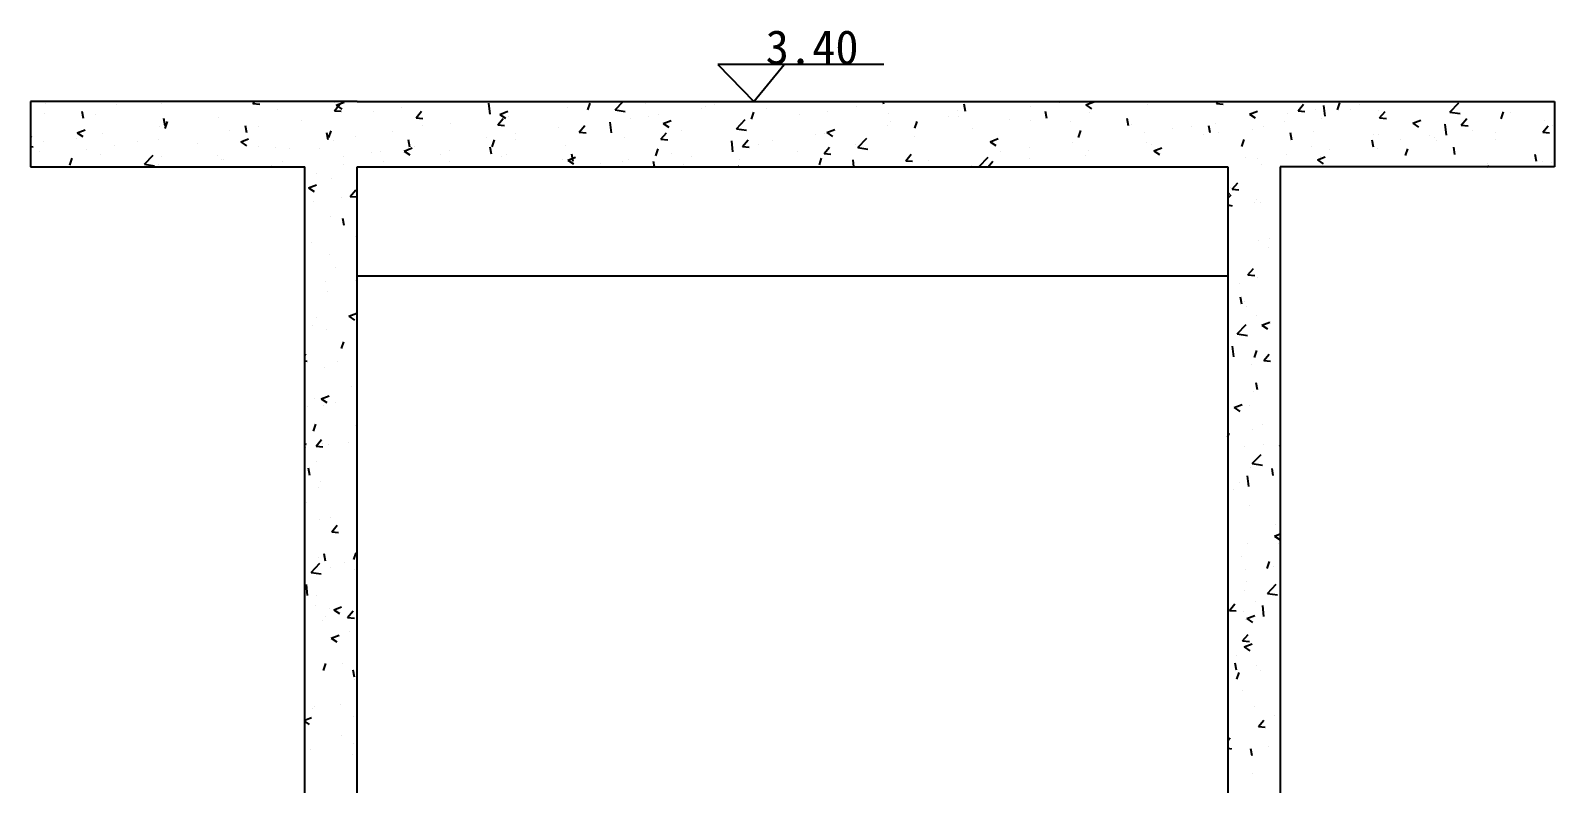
# Model space of a CAD drawing. Header units: inches. Extents: x -343134 to -190334, y -250018 to -182064.
# Drawn here: x -248075 to -242717, y -231057 to -228412 of the extents above; entities that cross this region are included whole.
import ezdxf

# ---------------------------------------------------------------- set-up
doc = ezdxf.new("R2010")
doc.units = ezdxf.units.IN
doc.header["$MEASUREMENT"] = 0

# ---------------------------------------------------------------- blocks, each defined once
blk = doc.blocks.new('111')
for p, q in [((128417.211, -57378.3939), (128416.0628, -57378.3939)), ((128416.0628, -57378.3939), (128416.0628, -57378.6235)), ((128417.211, -57378.3939), (128420.2727, -57378.3939)), ((128420.2727, -57378.3939), (128421.4208, -57378.3939)), ((128421.4208, -57378.3939), (128421.4208, -57378.6235)), ((128416.0628, -57378.6235), (128417.0273, -57378.6235)), ((128417.0273, -57380.2199), (128417.0273, -57378.6235)), ((128417.211, -57378.6235), (128420.2727, -57378.6235)), ((128417.211, -57380.2199), (128417.211, -57378.6235)), ((128420.2727, -57378.6235), (128420.2727, -57380.2199)), ((128420.4564, -57378.6235), (128420.4564, -57380.2199)), ((128421.4208, -57378.6235), (128420.4564, -57378.6235)), ((128417.0273, -57384.6049), (128417.0273, -57380.2199)), ((128417.211, -57384.6049), (128417.211, -57380.2199)), ((128420.2727, -57380.2199), (128420.2727, -57384.6049)), ((128420.4564, -57380.2199), (128420.4564, -57384.6049))]:
    blk.add_line(p, q)
at = {"ltscale": 5}
for p, q in [((128416.1122, -57378.4366), (128416.1122, -57378.4366)), ((128416.1144, -57378.4018), (128416.1144, -57378.4018)), ((128416.2491, -57378.454), (128416.2444, -57378.4289)), ((128416.3648, -57378.4033), (128416.3648, -57378.4033)), ((128416.5232, -57378.3996), (128416.5232, -57378.3996)), ((128416.8447, -57378.4014), (128416.851, -57378.3939)), ((128416.8447, -57378.4013), (128416.8686, -57378.4034)), ((128416.9301, -57378.423), (128416.9301, -57378.423)), ((128417.1316, -57378.4265), (128417.1509, -57378.4035)), ((128417.1316, -57378.4264), (128417.1555, -57378.4285)), ((128417.1321, -57378.3974), (128417.1321, -57378.3974)), ((128417.1379, -57378.4072), (128417.1659, -57378.3965)), ((128417.1379, -57378.4072), (128417.1578, -57378.4206)), ((128417.2681, -57378.4283), (128417.2681, -57378.4283)), ((128417.3682, -57378.4151), (128417.3682, -57378.4151)), ((128417.4185, -57378.4516), (128417.4378, -57378.4286)), ((128417.5197, -57378.3952), (128417.5197, -57378.3952)), ((128417.6788, -57378.4382), (128417.6744, -57378.4002)), ((128417.7127, -57378.4393), (128417.7407, -57378.4285)), ((128417.9064, -57378.398), (128417.9064, -57378.398)), ((128417.9502, -57378.4168), (128417.9502, -57378.4168)), ((128418.0226, -57378.424), (128418.0307, -57378.3998)), ((128418.1179, -57378.4236), (128418.1464, -57378.3939)), ((128418.1179, -57378.4235), (128418.1535, -57378.429)), ((128418.2237, -57378.4017), (128418.2237, -57378.4017)), ((128418.423, -57378.4202), (128418.423, -57378.4202)), ((128418.4372, -57378.4107), (128418.4372, -57378.4107)), ((128418.4688, -57378.4057), (128418.4688, -57378.4057)), ((128418.5974, -57378.4561), (128418.6055, -57378.4319)), ((128418.6507, -57378.4198), (128418.6507, -57378.4198)), ((128418.8643, -57378.4288), (128418.8643, -57378.4288)), ((128418.9679, -57378.4125), (128418.9679, -57378.4125)), ((128419.0626, -57378.4041), (128419.0607, -57378.3939)), ((128419.0778, -57378.4378), (128419.0778, -57378.4378)), ((128419.3213, -57378.4256), (128419.3213, -57378.4256)), ((128419.3495, -57378.4292), (128419.3449, -57378.4041)), ((128419.5788, -57378.4119), (128419.5788, -57378.4119)), ((128419.6364, -57378.4543), (128419.6318, -57378.4292)), ((128419.679, -57378.3987), (128419.679, -57378.3987)), ((128419.7734, -57378.4064), (128419.8014, -57378.3956)), ((128419.7734, -57378.4063), (128419.7933, -57378.4198)), ((128419.786, -57378.4319), (128419.786, -57378.4319)), ((128419.9914, -57378.4037), (128419.9914, -57378.4037)), ((128420.2321, -57378.4017), (128420.2387, -57378.3939)), ((128420.2321, -57378.4017), (128420.256, -57378.4038)), ((128420.3482, -57378.4384), (128420.3762, -57378.4277)), ((128420.4821, -57378.4369), (128420.4821, -57378.4369)), ((128420.519, -57378.4268), (128420.5383, -57378.4038)), ((128420.519, -57378.4268), (128420.5429, -57378.4289)), ((128420.5822, -57378.4237), (128420.5822, -57378.4237)), ((128420.6141, -57378.4458), (128420.6096, -57378.4078)), ((128420.6581, -57378.4232), (128420.6662, -57378.399)), ((128420.7045, -57378.424), (128420.7045, -57378.424)), ((128420.7337, -57378.4038), (128420.7337, -57378.4038)), ((128420.8037, -57378.4275), (128420.8037, -57378.4275)), ((128420.8059, -57378.4519), (128420.8252, -57378.4289)), ((128421.0115, -57378.3975), (128421.0115, -57378.3975)), ((128421.0531, -57378.4312), (128421.0843, -57378.3987)), ((128421.0531, -57378.4311), (128421.0887, -57378.4366)), ((128421.2329, -57378.4552), (128421.241, -57378.431)), ((128421.2669, -57378.4318), (128421.2669, -57378.4318)), ((128416.29, -57378.4396), (128416.29, -57378.4396)), ((128416.517, -57378.4812), (128416.517, -57378.4812)), ((128416.536, -57378.4791), (128416.5313, -57378.454)), ((128416.5368, -57378.489), (128416.5449, -57378.4648)), ((128416.7247, -57378.4512), (128416.7247, -57378.4512)), ((128416.8229, -57378.5042), (128416.8182, -57378.4791)), ((128416.8639, -57378.4815), (128416.8639, -57378.4815)), ((128417.0154, -57378.4616), (128417.0154, -57378.4616)), ((128417.4185, -57378.4516), (128417.4424, -57378.4536)), ((128417.4398, -57378.4781), (128417.4398, -57378.4781)), ((128417.5404, -57378.4724), (128417.5404, -57378.4724)), ((128417.6731, -57378.438), (128417.6731, -57378.438)), ((128417.7054, -57378.4767), (128417.7247, -57378.4537)), ((128417.7054, -57378.4767), (128417.7293, -57378.4787)), ((128417.7128, -57378.4393), (128417.7327, -57378.4527)), ((128417.7424, -57378.4468), (128417.7424, -57378.4468)), ((128417.9187, -57378.4866), (128417.9187, -57378.4866)), ((128417.9923, -57378.5018), (128418.0116, -57378.4788)), ((128418.0022, -57378.4858), (128418.0022, -57378.4858)), ((128418.1057, -57378.5044), (128418.1013, -57378.4664)), ((128418.1713, -57378.4533), (128418.1713, -57378.4533)), ((128418.2355, -57378.4458), (128418.2355, -57378.4458)), ((128418.2715, -57378.4401), (128418.2715, -57378.4401)), ((128418.2876, -57378.4713), (128418.3156, -57378.4606)), ((128418.2876, -57378.4713), (128418.3075, -57378.4847)), ((128418.5448, -57378.4898), (128418.5759, -57378.4573)), ((128418.5448, -57378.4897), (128418.5804, -57378.4952)), ((128418.5605, -57378.4662), (128418.5605, -57378.4662)), ((128418.7659, -57378.4381), (128418.7659, -57378.4381)), ((128419.0746, -57378.4783), (128419.0746, -57378.4783)), ((128419.0881, -57378.4656), (128419.0881, -57378.4656)), ((128419.1723, -57378.4881), (128419.1804, -57378.4639)), ((128419.1747, -57378.4651), (128419.1747, -57378.4651)), ((128419.2913, -57378.4468), (128419.2913, -57378.4468)), ((128419.3262, -57378.4452), (128419.3262, -57378.4452)), ((128419.3762, -57378.4875), (128419.3762, -57378.4875)), ((128419.5049, -57378.4558), (128419.5049, -57378.4558)), ((128419.5782, -57378.4619), (128419.5782, -57378.4619)), ((128419.7184, -57378.4649), (128419.7184, -57378.4649)), ((128419.9233, -57378.4794), (128419.9187, -57378.4543)), ((128419.9319, -57378.4739), (128419.9319, -57378.4739)), ((128420.078, -57378.4901), (128420.078, -57378.4901)), ((128420.1454, -57378.4829), (128420.1454, -57378.4829)), ((128420.2102, -57378.5045), (128420.2056, -57378.4794)), ((128420.2295, -57378.4702), (128420.2295, -57378.4702)), ((128420.3483, -57378.4384), (128420.3682, -57378.4518)), ((128420.3963, -57378.4813), (128420.3963, -57378.4813)), ((128420.4712, -57378.4641), (128420.4712, -57378.4641)), ((128420.6017, -57378.4531), (128420.6017, -57378.4531)), ((128420.8059, -57378.4519), (128420.8298, -57378.454)), ((128420.9231, -57378.4704), (128420.9511, -57378.4597)), ((128420.9231, -57378.4704), (128420.943, -57378.4838)), ((128421.0336, -57378.4718), (128421.0336, -57378.4718)), ((128421.041, -57378.512), (128421.0365, -57378.474)), ((128421.0928, -57378.477), (128421.1121, -57378.454)), ((128421.0928, -57378.477), (128421.1167, -57378.4791)), ((128421.3797, -57378.5021), (128421.399, -57378.4791)), ((128421.3854, -57378.4619), (128421.3854, -57378.4619)), ((128421.414, -57378.4769), (128421.414, -57378.4769)), ((128416.0628, -57378.5209), (128416.0676, -57378.5159)), ((128416.1095, -57378.535), (128416.1095, -57378.535)), ((128416.224, -57378.5249), (128416.224, -57378.5249)), ((128416.2269, -57378.5042), (128416.2549, -57378.4935)), ((128416.227, -57378.5042), (128416.2469, -57378.5176)), ((128416.3149, -57378.5068), (128416.3149, -57378.5068)), ((128416.4376, -57378.5339), (128416.4376, -57378.5339)), ((128416.5112, -57378.528), (128416.5112, -57378.528)), ((128416.6511, -57378.543), (128416.6511, -57378.543)), ((128416.7638, -57378.4947), (128416.7638, -57378.4947)), ((128416.8018, -57378.5363), (128416.8298, -57378.5255)), ((128416.8018, -57378.5362), (128416.8217, -57378.5496)), ((128417.1098, -57378.5293), (128417.1051, -57378.5042)), ((128417.1116, -57378.521), (128417.1198, -57378.4968)), ((128417.1273, -57378.5306), (128417.1273, -57378.5306)), ((128417.2065, -57378.5181), (128417.2065, -57378.5181)), ((128417.335, -57378.5006), (128417.335, -57378.5006)), ((128417.3967, -57378.5544), (128417.392, -57378.5293)), ((128417.6671, -57378.5197), (128417.6671, -57378.5197)), ((128417.6865, -57378.553), (128417.6946, -57378.5289)), ((128417.7672, -57378.5065), (128417.7672, -57378.5065)), ((128417.7689, -57378.5259), (128417.7689, -57378.5259)), ((128417.9923, -57378.5018), (128418.0162, -57378.5038)), ((128418.1507, -57378.5218), (128418.1507, -57378.5218)), ((128418.2792, -57378.5269), (128418.2985, -57378.5039)), ((128418.2792, -57378.5269), (128418.3031, -57378.5289)), ((128418.3528, -57378.4962), (128418.3528, -57378.4962)), ((128418.5326, -57378.5706), (128418.5282, -57378.5326)), ((128418.5661, -57378.552), (128418.5854, -57378.529)), ((128418.5703, -57378.5447), (128418.5703, -57378.5447)), ((128418.6705, -57378.5315), (128418.6705, -57378.5315)), ((128418.822, -57378.5116), (128418.822, -57378.5116)), ((128418.8548, -57378.5057), (128418.8548, -57378.5057)), ((128418.8624, -57378.5033), (128418.8904, -57378.4926)), ((128418.8625, -57378.5033), (128418.8824, -57378.5167)), ((128418.9717, -57378.556), (128419.0028, -57378.5235)), ((128419.1708, -57378.5156), (128419.1708, -57378.5156)), ((128419.4373, -57378.5354), (128419.4653, -57378.5246)), ((128419.4373, -57378.5354), (128419.4572, -57378.5488)), ((128419.7252, -57378.5365), (128419.7252, -57378.5365)), ((128419.7471, -57378.5201), (128419.7552, -57378.496)), ((128419.9779, -57378.5033), (128419.9779, -57378.5033)), ((128419.9865, -57378.5369), (128419.9865, -57378.5369)), ((128420.0047, -57378.5441), (128420.0047, -57378.5441)), ((128420.1885, -57378.5112), (128420.1885, -57378.5112)), ((128420.2379, -57378.5041), (128420.2379, -57378.5041)), ((128420.322, -57378.5522), (128420.3301, -57378.528)), ((128420.359, -57378.4919), (128420.359, -57378.4919)), ((128420.4971, -57378.5296), (128420.4925, -57378.5045)), ((128420.5725, -57378.501), (128420.5725, -57378.501)), ((128420.784, -57378.5547), (128420.7794, -57378.5296)), ((128420.786, -57378.51), (128420.786, -57378.51)), ((128420.8003, -57378.5118), (128420.8003, -57378.5118)), ((128420.8811, -57378.5283), (128420.8811, -57378.5283)), ((128420.9813, -57378.5151), (128420.9813, -57378.5151)), ((128420.9996, -57378.519), (128420.9996, -57378.519)), ((128421.0066, -57378.5307), (128421.0066, -57378.5307)), ((128421.1328, -57378.4952), (128421.1328, -57378.4952)), ((128421.212, -57378.5025), (128421.212, -57378.5025)), ((128421.2131, -57378.528), (128421.2131, -57378.528)), ((128421.3797, -57378.5021), (128421.4036, -57378.5042)), ((128416.0628, -57378.5524), (128416.072, -57378.5539)), ((128416.0948, -57378.5696), (128416.0948, -57378.5696)), ((128416.2007, -57378.618), (128416.2088, -57378.5938)), ((128416.2596, -57378.5611), (128416.2596, -57378.5611)), ((128416.3084, -57378.5786), (128416.3084, -57378.5786)), ((128416.3597, -57378.5479), (128416.3597, -57378.5479)), ((128416.4633, -57378.6146), (128416.4945, -57378.5821)), ((128416.5219, -57378.5877), (128416.5219, -57378.5877)), ((128416.7199, -57378.5844), (128416.7199, -57378.5844)), ((128416.7354, -57378.5967), (128416.7354, -57378.5967)), ((128416.74, -57378.5982), (128416.74, -57378.5982)), ((128416.8646, -57378.552), (128416.8646, -57378.552)), ((128416.9252, -57378.5562), (128416.9252, -57378.5562)), ((128416.9733, -57378.5582), (128416.9733, -57378.5582)), ((128417.0781, -57378.561), (128417.0781, -57378.561)), ((128417.1628, -57378.5861), (128417.1628, -57378.5861)), ((128417.263, -57378.5729), (128417.263, -57378.5729)), ((128417.2917, -57378.57), (128417.2917, -57378.57)), ((128417.3766, -57378.5683), (128417.4046, -57378.5575)), ((128417.3767, -57378.5683), (128417.3966, -57378.5817)), ((128417.4145, -57378.5529), (128417.4145, -57378.5529)), ((128417.5052, -57378.579), (128417.5052, -57378.579)), ((128417.5357, -57378.5659), (128417.5357, -57378.5659)), ((128417.6836, -57378.5795), (128417.6789, -57378.5544)), ((128417.7187, -57378.5881), (128417.7187, -57378.5881)), ((128417.7376, -57378.58), (128417.7376, -57378.58)), ((128417.9323, -57378.5971), (128417.9323, -57378.5971)), ((128417.9453, -57378.55), (128417.9453, -57378.55)), ((128417.9515, -57378.6003), (128417.9795, -57378.5896)), ((128417.9705, -57378.6046), (128417.9659, -57378.5795)), ((128418.1662, -57378.5979), (128418.1662, -57378.5979)), ((128418.2613, -57378.5851), (128418.2695, -57378.5609)), ((128418.3177, -57378.5779), (128418.3177, -57378.5779)), ((128418.3882, -57378.5858), (128418.3882, -57378.5858)), ((128418.5661, -57378.552), (128418.59, -57378.554)), ((128418.6215, -57378.5457), (128418.6215, -57378.5457)), ((128418.761, -57378.5712), (128418.761, -57378.5712)), ((128418.8362, -57378.6171), (128418.8443, -57378.5929)), ((128418.853, -57378.5771), (128418.8769, -57378.5791)), ((128418.8531, -57378.5771), (128418.8723, -57378.5541)), ((128418.9631, -57378.5456), (128418.9631, -57378.5456)), ((128418.9717, -57378.5559), (128419.0072, -57378.5615)), ((128419.14, -57378.6022), (128419.1592, -57378.5792)), ((128419.3986, -57378.6222), (128419.4297, -57378.5897)), ((128419.4736, -57378.5697), (128419.4736, -57378.5697)), ((128419.5734, -57378.595), (128419.5734, -57378.595)), ((128419.5738, -57378.5565), (128419.5738, -57378.5565)), ((128419.7714, -57378.5842), (128419.7714, -57378.5842)), ((128419.7811, -57378.565), (128419.7811, -57378.565)), ((128420.0121, -57378.5674), (128420.0401, -57378.5567)), ((128420.0122, -57378.5674), (128420.0321, -57378.5808)), ((128420.3338, -57378.5919), (128420.3338, -57378.5919)), ((128420.3769, -57378.5947), (128420.3769, -57378.5947)), ((128420.477, -57378.5815), (128420.477, -57378.5815)), ((128420.567, -57378.5519), (128420.567, -57378.5519)), ((128420.587, -57378.5995), (128420.615, -57378.5887)), ((128420.5968, -57378.5862), (128420.5968, -57378.5862)), ((128420.6285, -57378.5615), (128420.6285, -57378.5615)), ((128420.7988, -57378.5606), (128420.7988, -57378.5606)), ((128420.8968, -57378.5842), (128420.905, -57378.56)), ((128421.0709, -57378.5798), (128421.0663, -57378.5547)), ((128421.3578, -57378.6049), (128421.3532, -57378.5798)), ((128421.4196, -57378.5717), (128421.4196, -57378.5717)), ((128416.4633, -57378.6145), (128416.4989, -57378.6201)), ((128416.5121, -57378.6143), (128416.5121, -57378.6143)), ((128416.9102, -57378.6193), (128416.9102, -57378.6193)), ((128416.949, -57378.6057), (128416.949, -57378.6057)), ((128417.0691, -57378.646), (128417.0691, -57378.646)), ((128417.1625, -57378.6147), (128417.1625, -57378.6147)), ((128417.3024, -57378.6059), (128417.3024, -57378.6059)), ((128417.5355, -57378.6056), (128417.5355, -57378.6056)), ((128417.9515, -57378.6003), (128417.9714, -57378.6137)), ((128418.0661, -57378.6111), (128418.0661, -57378.6111)), ((128418.1458, -57378.6061), (128418.1458, -57378.6061)), ((128418.2562, -57378.6235), (128418.2528, -57378.6046)), ((128418.3593, -57378.6151), (128418.3593, -57378.6151)), ((128418.5494, -57378.6235), (128418.5544, -57378.6216)), ((128418.5556, -57378.5994), (128418.5556, -57378.5994)), ((128418.958, -57378.6235), (128418.9551, -57378.5988)), ((128419.0695, -57378.6229), (128419.0695, -57378.6229)), ((128419.1399, -57378.6022), (128419.1639, -57378.6042)), ((128419.221, -57378.6029), (128419.221, -57378.6029)), ((128419.3713, -57378.6206), (128419.3713, -57378.6206)), ((128419.3986, -57378.6221), (128419.4073, -57378.6235)), ((128419.43, -57378.6235), (128419.4461, -57378.6043)), ((128420.3914, -57378.6144), (128420.3914, -57378.6144)), ((128420.587, -57378.5994), (128420.6069, -57378.6128)), ((128421.1827, -57378.6235), (128421.1898, -57378.6207)), ((128421.1864, -57378.6118), (128421.1864, -57378.6118)), ((128421.2802, -57378.6197), (128421.2802, -57378.6197)), ((128421.3803, -57378.6065), (128421.3803, -57378.6065)), ((128421.4092, -57378.61), (128421.4092, -57378.61)), ((128417.0406, -57378.6973), (128417.0686, -57378.6866)), ((128417.0406, -57378.6973), (128417.0605, -57378.7107)), ((128417.1224, -57378.6637), (128417.1224, -57378.6637)), ((128417.1871, -57378.7274), (128417.2064, -57378.7044)), ((128420.2811, -57378.6963), (128420.2811, -57378.6963)), ((128420.2876, -57378.7026), (128420.3069, -57378.6796)), ((128420.2876, -57378.7026), (128420.3115, -57378.7047)), ((128417.0576, -57378.7438), (128417.0576, -57378.7438)), ((128417.1577, -57378.7307), (128417.1577, -57378.7307)), ((128417.1871, -57378.7273), (128417.211, -57378.7294)), ((128420.2727, -57378.7201), (128420.2789, -57378.7177)), ((128420.2727, -57378.7334), (128420.2835, -57378.7221)), ((128420.2727, -57378.7577), (128420.2879, -57378.7601)), ((128420.3654, -57378.7501), (128420.3654, -57378.7501)), ((128420.3718, -57378.7393), (128420.3718, -57378.7393)), ((128420.3866, -57378.7476), (128420.3866, -57378.7476)), ((128417.1175, -57378.7969), (128417.1175, -57378.7969)), ((128417.1653, -57378.8301), (128417.1606, -57378.8051)), ((128417.0525, -57378.8884), (128417.0525, -57378.8884)), ((128417.204, -57378.8685), (128417.204, -57378.8685)), ((128420.3817, -57378.8807), (128420.3817, -57378.8807)), ((128420.415, -57378.9087), (128420.415, -57378.9087)), ((128420.4181, -57378.8771), (128420.4181, -57378.8771)), ((128417.1127, -57378.9301), (128417.1127, -57378.9301)), ((128417.0988, -57379.0262), (128417.0988, -57379.0262)), ((128417.1342, -57378.9777), (128417.1342, -57378.9777)), ((128417.2054, -57379.0246), (128417.2054, -57379.0246)), ((128420.3431, -57379.0035), (128420.3624, -57378.9805)), ((128420.3431, -57379.0034), (128420.367, -57379.0055)), ((128420.3768, -57379.0139), (128420.3768, -57379.0139)), ((128417.1078, -57379.0632), (128417.1078, -57379.0632)), ((128420.3128, -57379.0348), (128420.3128, -57379.0348)), ((128420.3212, -57379.1063), (128420.3166, -57379.0812)), ((128420.3326, -57379.0984), (128420.3326, -57379.0984)), ((128420.3371, -57379.1131), (128420.3371, -57379.1131)), ((128417.0546, -57379.1811), (128417.0546, -57379.1811)), ((128417.0679, -57379.1525), (128417.0679, -57379.1525)), ((128417.182, -57379.1484), (128417.21, -57379.1377)), ((128417.182, -57379.1484), (128417.2019, -57379.1618)), ((128420.3054, -57379.2105), (128420.3365, -57379.178)), ((128420.372, -57379.147), (128420.372, -57379.147)), ((128420.3923, -57379.1796), (128420.4203, -57379.1688)), ((128420.3924, -57379.1795), (128420.4123, -57379.193)), ((128420.4215, -57379.1668), (128420.4215, -57379.1668)), ((128417.103, -57379.1964), (128417.103, -57379.1964)), ((128417.1558, -57379.2622), (128417.1639, -57379.238)), ((128420.3054, -57379.2104), (128420.341, -57379.2159)), ((128417.0273, -57379.2849), (128417.0305, -57379.281)), ((128420.2932, -57379.2913), (128420.2888, -57379.2533)), ((128420.3661, -57379.2933), (128420.3742, -57379.2692)), ((128420.3671, -57379.2802), (128420.3671, -57379.2802)), ((128420.3986, -57379.3044), (128420.4179, -57379.2814)), ((128417.0273, -57379.3054), (128417.0351, -57379.3061)), ((128417.0981, -57379.3295), (128417.0981, -57379.3295)), ((128417.1409, -57379.3085), (128417.1409, -57379.3085)), ((128420.355, -57379.3171), (128420.355, -57379.3171)), ((128420.3986, -57379.3043), (128420.4225, -57379.3064)), ((128420.4551, -57379.3039), (128420.4551, -57379.3039)), ((128417.1903, -57379.3945), (128417.1903, -57379.3945)), ((128420.3767, -57379.4071), (128420.3721, -57379.3821)), ((128417.0611, -57379.4392), (128417.0611, -57379.4392)), ((128417.0847, -57379.4385), (128417.1127, -57379.4277)), ((128417.0847, -57379.4384), (128417.1046, -57379.4519)), ((128417.1358, -57379.4531), (128417.1358, -57379.4531)), ((128420.3622, -57379.4134), (128420.3622, -57379.4134)), ((128417.0357, -57379.4663), (128417.0357, -57379.4663)), ((128417.0932, -57379.4627), (128417.0932, -57379.4627)), ((128420.295, -57379.4696), (128420.323, -57379.4589)), ((128420.295, -57379.4696), (128420.3149, -57379.483)), ((128420.3499, -57379.4617), (128420.3499, -57379.4617)), ((128417.0273, -57379.5602), (128417.0274, -57379.56)), ((128417.0584, -57379.5522), (128417.0665, -57379.5281)), ((128417.2042, -57379.5312), (128417.2042, -57379.5312)), ((128420.2727, -57379.5717), (128420.2769, -57379.5592)), ((128420.3574, -57379.5465), (128420.3574, -57379.5465)), ((128420.3932, -57379.5298), (128420.3932, -57379.5298)), ((128417.0273, -57379.5973), (128417.0319, -57379.598)), ((128417.0306, -57379.6109), (128417.0306, -57379.6109)), ((128417.0667, -57379.6049), (128417.086, -57379.5819)), ((128417.0667, -57379.6049), (128417.0906, -57379.6069)), ((128417.0884, -57379.5958), (128417.0884, -57379.5958)), ((128417.1107, -57379.5978), (128417.1107, -57379.5978)), ((128417.1821, -57379.5909), (128417.1821, -57379.5909)), ((128420.3314, -57379.605), (128420.3314, -57379.605)), ((128420.3962, -57379.5995), (128420.3962, -57379.5995)), ((128420.4541, -57379.6052), (128420.4564, -57379.6025)), ((128420.4541, -57379.6052), (128420.4564, -57379.6054)), ((128417.0668, -57379.659), (128417.0668, -57379.659)), ((128420.3584, -57379.6663), (128420.3896, -57379.6338)), ((128420.3584, -57379.6663), (128420.394, -57379.6718)), ((128417.0449, -57379.7077), (128417.0402, -57379.6826)), ((128420.3463, -57379.7472), (128420.3418, -57379.7092)), ((128420.3525, -57379.6797), (128420.3525, -57379.6797)), ((128420.4322, -57379.708), (128420.4276, -57379.6829)), ((128417.0769, -57379.7487), (128417.0769, -57379.7487)), ((128417.0835, -57379.729), (128417.0835, -57379.729)), ((128420.2909, -57379.7573), (128420.2909, -57379.7573)), ((128420.3136, -57379.7331), (128420.3136, -57379.7331)), ((128417.0328, -57379.8022), (128417.0328, -57379.8022)), ((128420.3477, -57379.8128), (128420.3477, -57379.8128)), ((128417.0786, -57379.8622), (128417.0786, -57379.8622)), ((128417.1171, -57379.8559), (128417.1171, -57379.8559)), ((128417.1222, -57379.9058), (128417.1415, -57379.8828)), ((128420.4383, -57379.8818), (128420.4383, -57379.8818)), ((128417.1222, -57379.9057), (128417.1461, -57379.9078)), ((128420.4364, -57379.9207), (128420.4564, -57379.9131)), ((128420.4365, -57379.9207), (128420.4564, -57379.9341)), ((128417.1004, -57380.0086), (128417.0957, -57379.9835)), ((128417.1999, -57380.0033), (128417.208, -57379.9792)), ((128420.3201, -57379.9913), (128420.3201, -57379.9913)), ((128420.3428, -57379.946), (128420.3428, -57379.946)), ((128420.4492, -57379.9466), (128420.4492, -57379.9466)), ((128417.0493, -57380.0484), (128417.0805, -57380.0159)), ((128417.0738, -57379.9953), (128417.0738, -57379.9953)), ((128417.119, -57380.031), (128417.119, -57380.031)), ((128417.1667, -57380.0146), (128417.1667, -57380.0146)), ((128417.203, -57380.0377), (128417.203, -57380.0377)), ((128420.3331, -57380.0395), (128420.3331, -57380.0395)), ((128420.4102, -57380.0345), (128420.4183, -57380.0103)), ((128420.4332, -57380.0264), (128420.4332, -57380.0264)), ((128417.0371, -57380.1292), (128417.0327, -57380.0912)), ((128417.0493, -57380.0483), (128417.0849, -57380.0538)), ((128420.3379, -57380.0791), (128420.3379, -57380.0791)), ((128420.4114, -57380.1222), (128420.4426, -57380.0897)), ((128417.0689, -57380.1285), (128417.0689, -57380.1285)), ((128420.3302, -57380.1115), (128420.3302, -57380.1115)), ((128420.3697, -57380.1499), (128420.3697, -57380.1499)), ((128420.4115, -57380.1221), (128420.447, -57380.1276)), ((128417.0656, -57380.1655), (128417.0656, -57380.1655)), ((128417.0995, -57380.204), (128417.0995, -57380.204)), ((128417.114, -57380.1755), (128417.114, -57380.1755)), ((128417.1288, -57380.1796), (128417.1568, -57380.1689)), ((128417.1288, -57380.1796), (128417.1487, -57380.193)), ((128417.1777, -57380.2066), (128417.197, -57380.1837)), ((128420.2782, -57380.1819), (128420.2975, -57380.1589)), ((128420.2782, -57380.1818), (128420.3021, -57380.1839)), ((128420.328, -57380.1841), (128420.328, -57380.1841)), ((128420.3391, -57380.2108), (128420.3671, -57380.2)), ((128420.3993, -57380.203), (128420.3949, -57380.165)), ((128417.0888, -57380.2189), (128417.0888, -57380.2189)), ((128417.1777, -57380.2066), (128417.2016, -57380.2087)), ((128417.1839, -57380.2577), (128417.1839, -57380.2577)), ((128420.3331, -57380.2123), (128420.3331, -57380.2123)), ((128420.3392, -57380.2108), (128420.359, -57380.2242)), ((128417.1197, -57380.2791), (128417.1477, -57380.2684)), ((128417.1197, -57380.2791), (128417.1396, -57380.2925)), ((128417.2086, -57380.2898), (128417.2086, -57380.2898)), ((128420.3243, -57380.2891), (128420.3436, -57380.2662)), ((128420.3243, -57380.2891), (128420.3482, -57380.2912)), ((128420.33, -57380.3103), (128420.358, -57380.2995)), ((128420.33, -57380.3103), (128420.3499, -57380.3237)), ((128420.3024, -57380.3919), (128420.2978, -57380.3668)), ((128420.3025, -57380.3393), (128420.3025, -57380.3393)), ((128417.0934, -57380.3929), (128417.1015, -57380.3687)), ((128417.1586, -57380.3676), (128417.1586, -57380.3676)), ((128417.202, -57380.4167), (128417.1973, -57380.3916)), ((128417.1983, -57380.3908), (128417.1983, -57380.3908)), ((128420.3038, -57380.424), (128420.3119, -57380.3999)), ((128420.3727, -57380.3762), (128420.3727, -57380.3762)), ((128420.3868, -57380.3931), (128420.3868, -57380.3931)), ((128417.2037, -57380.4229), (128417.2037, -57380.4229)), ((128420.3255, -57380.4646), (128420.3255, -57380.4646)), ((128417.0534, -57380.5254), (128417.0534, -57380.5254)), ((128417.0609, -57380.5187), (128417.0609, -57380.5187)), ((128417.1535, -57380.5122), (128417.1535, -57380.5122)), ((128420.3676, -57380.5208), (128420.3676, -57380.5208)), ((128417.0273, -57380.5673), (128417.0504, -57380.5584)), ((128417.0273, -57380.5725), (128417.0423, -57380.5826)), ((128417.1988, -57380.5561), (128417.1988, -57380.5561)), ((128420.3798, -57380.59), (128420.3991, -57380.567)), ((128420.4364, -57380.5517), (128420.4364, -57380.5517)), ((128417.1556, -57380.6207), (128417.1556, -57380.6207)), ((128420.2727, -57380.6384), (128420.2809, -57380.6299)), ((128420.3798, -57380.59), (128420.4037, -57380.5921)), ((128417.0483, -57380.6699), (128417.0483, -57380.6699)), ((128417.1998, -57380.65), (128417.1998, -57380.65)), ((128420.2727, -57380.6658), (128420.2853, -57380.6678)), ((128420.3579, -57380.6928), (128420.3533, -57380.6677)), ((128420.4138, -57380.6586), (128420.4138, -57380.6586)), ((128417.194, -57380.6893), (128417.194, -57380.6893)), ((128420.3585, -57380.7561), (128420.3585, -57380.7561)), ((128420.4558, -57380.7749), (128420.4558, -57380.7749))]:
    blk.add_line(p, q, dxfattribs=at)
at = {"color": 7}
blk.add_line((128417.211, -57379.0062), (128420.2727, -57379.0062), dxfattribs=at)
blk.add_line((128417.211, -57379.0062), (128420.2727, -57379.0062), dxfattribs=at)

msp = doc.modelspace()

# ---------------------------------------------------------------- linework, layer by layer
at = {"ltscale": 5}
for p, q in [((-245074.6, -228531.5), (-245658.6, -228531.5)), ((-245658.6, -228531.5), (-245531.9, -228660.9)), ((-245531.9, -228660.9), (-245424.5, -228531.5))]:
    msp.add_line(p, q, dxfattribs=at)

# ---------------------------------------------------------------- block references
at = {"xscale": 1000, "yscale": 1000, "zscale": 1000}
msp.add_blockref('111', (-128664137.4, 57149732.9), dxfattribs=at)

# ---------------------------------------------------------------- texts
at = {"ltscale": 5, "insert": (-245489.8, -228410.4), "char_height": 120, "width": 6167.279, "attachment_point": 1}
msp.add_mtext('3.40', dxfattribs=at)

doc.saveas('drawing.dxf')
